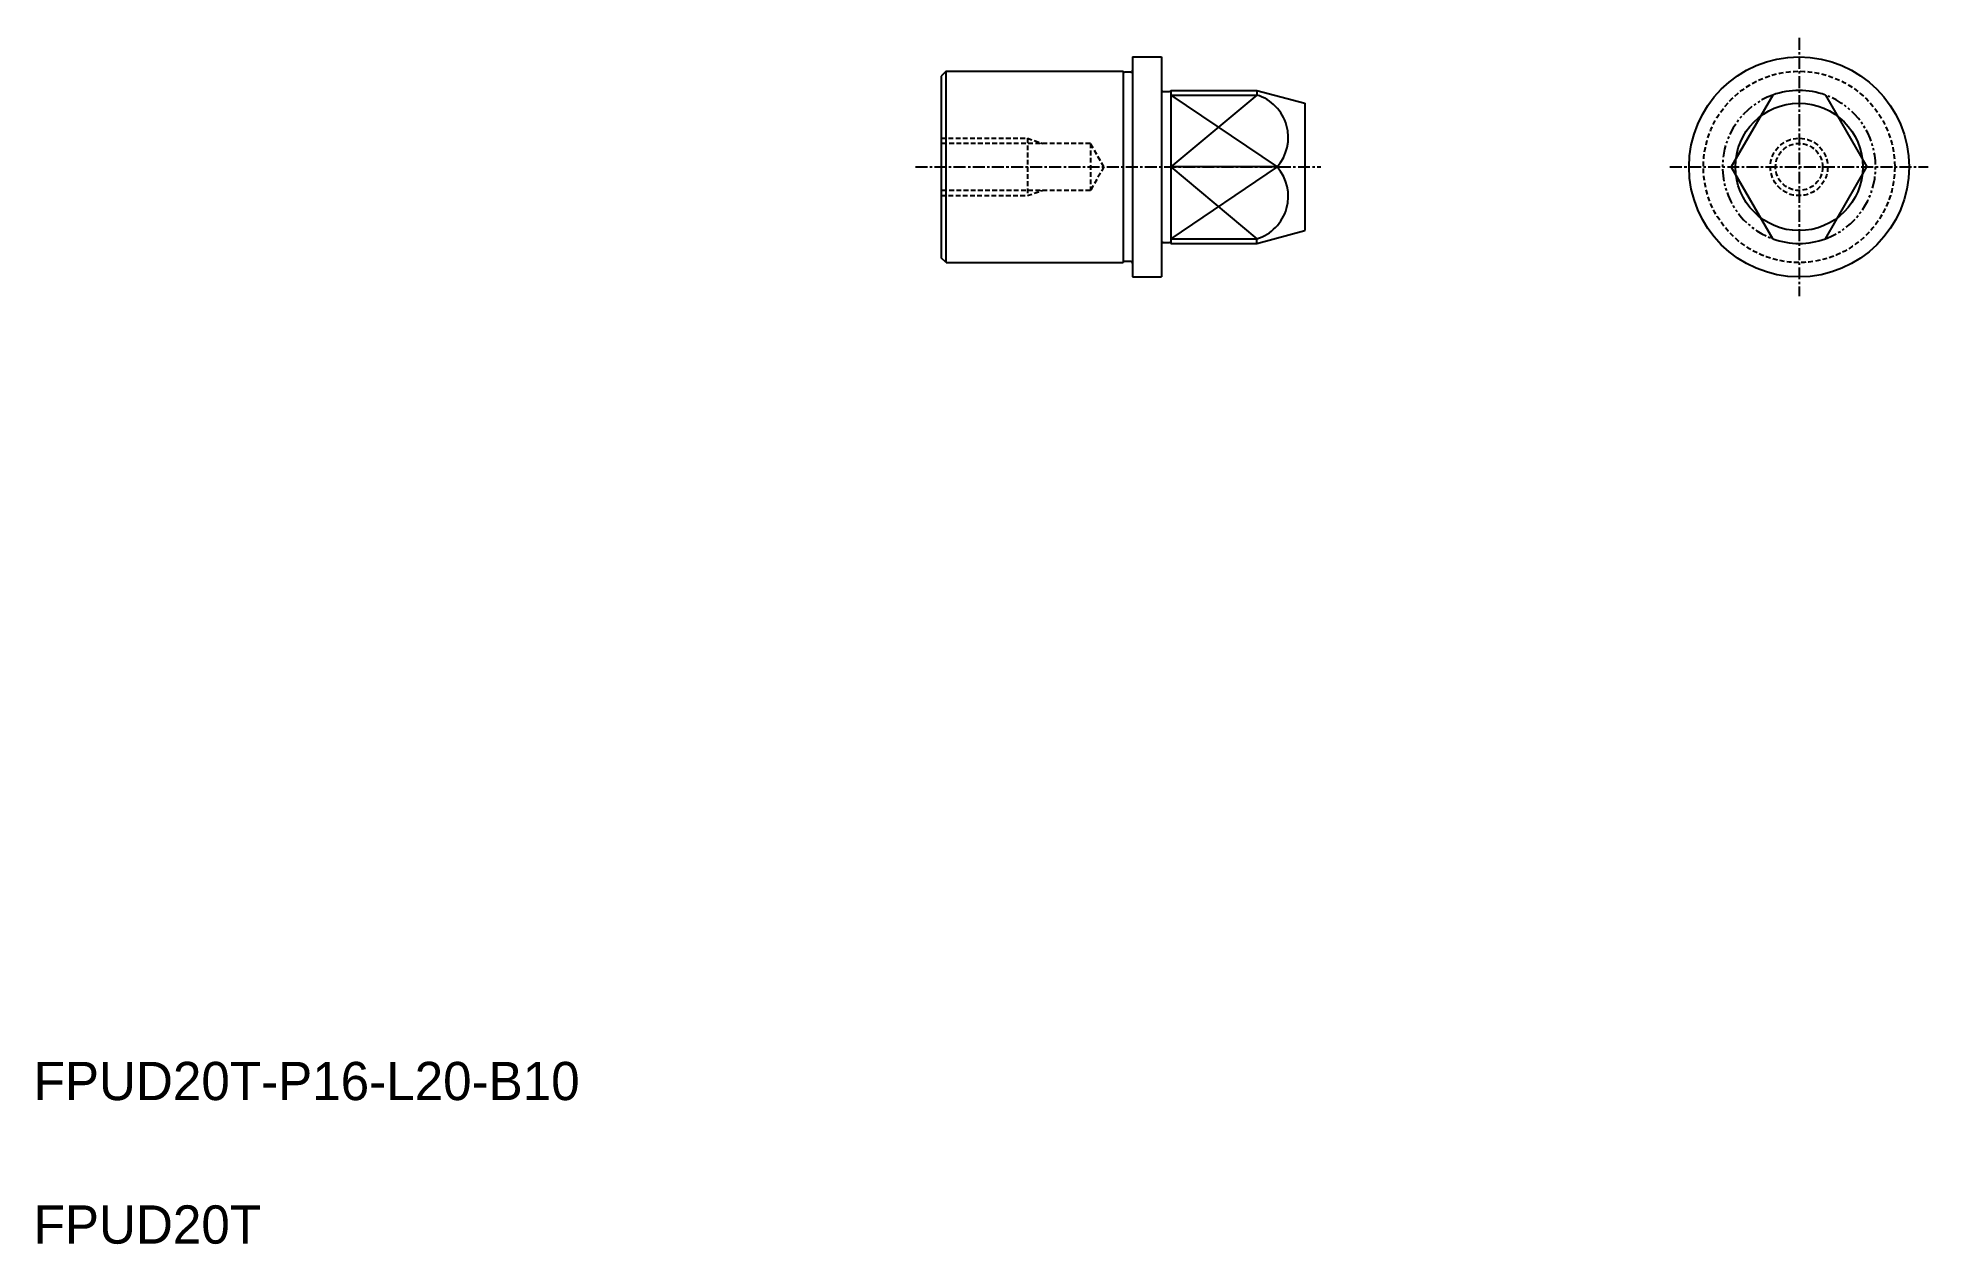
# Model space of a CAD drawing. Extents: x 85 to 282, y 106 to 232.
import ezdxf

# ---------------------------------------------------------------- set-up
doc = ezdxf.new("R2010")
doc.units = 0
for name, pattern in [('CENTER', [2, 1.25, -0.25, 0.25, -0.25]), ('DASHED', [0.75, 0.5, -0.25]), ('PHANTOM', [2.5, 1.25, -0.25, 0.25, -0.25, 0.25, -0.25])]:
    doc.linetypes.add(name, pattern=pattern)
doc.layers.get('0').update_dxf_attribs({"linetype": 'CONTINUOUS'})
doc.layers.add('CENTER', color=1, linetype='CENTER')

msp = doc.modelspace()

# ---------------------------------------------------------------- linework, layer by layer
at = {"color": 7, "linetype": 'CONTINUOUS'}
for p, q in [((199.22, 229.83), (202.22, 229.83)), ((199.22, 229.83), (199.22, 206.83)), ((202.22, 229.83), (202.22, 206.83)), ((179.72, 228.33), (179.22, 227.83)), ((179.22, 227.83), (179.22, 208.83)), ((179.72, 208.33), (179.72, 228.33)), ((179.72, 228.33), (198.22, 228.33)), ((186.34, 228.33), (186.34, 228.33)), ((192.97, 228.33), (192.97, 228.33)), ((198.22, 228.33), (198.22, 208.33)), ((199.02, 228.23), (198.39, 228.23)), ((202.42, 226.23), (203.05, 226.23)), ((203.22, 226.33), (203.22, 210.33)), ((203.22, 226.33), (212.22, 226.33)), ((203.22, 225.84), (212.22, 225.84)), ((203.72, 226.33), (203.72, 226.33)), ((212.22, 226.33), (212.22, 225.84)), ((212.22, 226.33), (217.22, 224.99)), ((266.14, 225.84), (261.8, 218.33)), ((271.64, 225.84), (275.97, 218.33)), ((217.22, 224.99), (217.22, 211.67)), ((214.34, 218.33), (203.22, 218.33)), ((266.14, 210.81), (261.8, 218.33)), ((271.64, 210.81), (275.97, 218.33)), ((212.22, 210.33), (217.22, 211.67)), ((202.42, 210.43), (203.05, 210.43)), ((203.22, 210.81), (212.22, 210.81)), ((203.22, 210.33), (212.22, 210.33)), ((212.22, 210.33), (212.22, 210.81)), ((179.72, 208.33), (179.22, 208.83)), ((179.72, 208.33), (198.22, 208.33)), ((199.02, 208.43), (198.39, 208.43)), ((199.22, 206.83), (202.22, 206.83))]:
    msp.add_line(p, q, dxfattribs=at)
at = {"color": 3, "linetype": 'CONTINUOUS'}
for p, q in [((212.22, 225.84), (203.22, 218.33)), ((203.22, 225.84), (214.34, 218.33)), ((203.22, 218.33), (212.22, 210.81)), ((214.34, 218.33), (203.22, 210.81))]:
    msp.add_line(p, q, dxfattribs=at)
at = {"color": 3, "linetype": 'DASHED'}
for p, q in [((179.22, 221.33), (188.22, 221.33)), ((194.8, 220.78), (179.22, 220.78)), ((188.22, 221.33), (188.22, 215.33)), ((188.22, 221.33), (189.78, 220.78)), ((196.22, 218.33), (194.8, 220.78)), ((194.8, 220.78), (194.8, 215.87)), ((196.22, 218.33), (194.8, 215.87)), ((194.8, 215.87), (179.22, 215.87)), ((188.22, 215.33), (189.78, 215.87)), ((179.22, 215.33), (188.22, 215.33))]:
    msp.add_line(p, q, dxfattribs=at)
at = {"color": 7, "linetype": 'CONTINUOUS'}
for radius in [11.5, 6.66]:
    msp.add_circle((268.89, 218.33), radius, dxfattribs=at)
at = {"color": 3, "linetype": 'DASHED'}
for radius in [10, 3, 2.46]:
    msp.add_circle((268.89, 218.33), radius, dxfattribs=at)
at = {"color": 7, "linetype": 'CONTINUOUS'}
for centre, radius, start, end in [((198.39, 228.43), 0.2, 210, 270), ((199.02, 228.43), 0.2, 270, 0), ((202.42, 226.43), 0.2, 180, 270), ((203.05, 226.43), 0.2, 270, 330), ((210.84, 221.4), 4.65, 318.7174, 72.8062), ((268.89, 218.33), 8, 69.8945, 110.1055), ((210.84, 215.26), 4.65, 287.1938, 41.2826), ((202.42, 210.23), 0.2, 90, 180), ((203.05, 210.23), 0.2, 30, 90), ((268.89, 218.33), 8, 249.8945, 290.1055), ((198.39, 208.23), 0.2, 90, 150), ((199.02, 208.23), 0.2, 0, 90)]:
    msp.add_arc(centre, radius, start, end, dxfattribs=at)
at = {"color": 3, "linetype": 'PHANTOM'}
for start, end in [(110.1055, 249.8945), (290.1055, 69.8945)]:
    msp.add_arc((268.89, 218.33), 8, start, end, dxfattribs=at)
at = {"layer": 'CENTER', "color": 1, "linetype": 'CENTER'}
for p, q in [((268.89, 231.83), (268.89, 204.83)), ((176.51, 218.33), (218.9, 218.33)), ((255.39, 218.33), (282.39, 218.33))]:
    msp.add_line(p, q, dxfattribs=at)

# ---------------------------------------------------------------- texts
at = {"color": 7, "linetype": 'CONTINUOUS'}
for s, p in [('FPUD20T-P16-L20-B10', (84.33, 120.78)), ('FPUD20T', (84.33, 105.78))]:
    msp.add_text(s, height=4, dxfattribs=at).set_placement(p)

doc.saveas('drawing.dxf')
